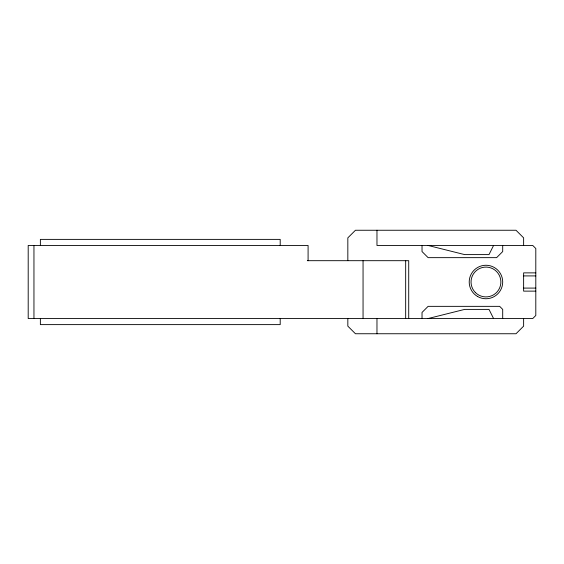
<?xml version="1.0" encoding="UTF-8"?>
<svg xmlns="http://www.w3.org/2000/svg" width="564" height="564" viewBox="0 0 564 564"><rect width="100%" height="100%" fill="white"/><g stroke="black" fill="none" stroke-linecap="round" stroke-linejoin="round"><path stroke-width="0.85" d="M493.57 245.467L489.002 254.604L464.651 254.604L428.118 245.467M428.118 318.533L464.651 309.396L489.002 309.396L493.57 318.533M307.331 260.688L408.717 260.688L408.717 318.533M535.8 272.87L523.625 272.87L523.625 291.13L535.8 291.13M523.625 275.909L535.8 275.909M523.625 288.091L535.8 288.091M523.625 245.467L523.625 237.86L516.011 230.253L355.447 230.253L347.833 237.86L347.833 260.547M523.625 318.533L523.625 326.14L516.011 333.747L355.447 333.747L347.833 326.14L347.833 318.533M502.7 245.467L502.7 251.558L496.609 257.649L428.118 257.649L422.027 251.558L422.027 245.467M502.7 318.533L502.7 309.396L499.655 306.351L428.118 306.351L422.027 312.442L422.027 318.533M405.671 260.688L405.671 318.533M376.971 230.253L376.971 245.467L532.754 245.467L535.8 248.512L535.8 315.487L532.754 318.533L28.2 318.533L28.2 245.467L308.092 245.467L308.092 260.688M376.971 318.533L376.971 333.747M363.054 260.688L363.054 318.533M280.202 245.467L280.202 239.383L40.375 239.383L40.375 245.467M280.202 318.533L280.202 324.617L40.375 324.617L40.375 318.533M33.953 245.467L33.953 318.533M475.41 292.547A14.918 14.918 0 0 0 500.367 285.863A14.918 14.918 0 0 0 482.1 267.59A14.918 14.918 0 0 0 475.41 292.547M477.588 296.502A16.744 16.744 0 0 0 502.7 282A16.744 16.744 0 0 0 477.588 267.498A16.744 16.744 0 0 0 477.588 296.502"/></g></svg>
